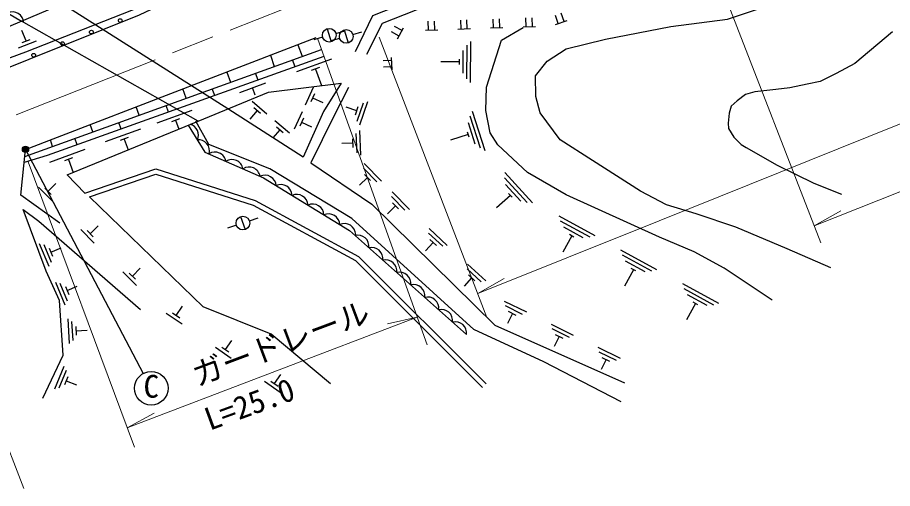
# Model space of a CAD drawing. Units: millimetres at full size, sheet at 1:1000; details may follow other scales. Extents: x 40000 to 680000, y 20000 to 380000.
# Drawn here: x 200731 to 271105, y 244485 to 282333 of the extents above; entities that cross this region are included whole.
import ezdxf
from ezdxf.enums import TextEntityAlignment as Align

# ---------------------------------------------------------------- set-up
doc = ezdxf.new("R2010")
doc.units = ezdxf.units.MM
doc.header["$LTSCALE"] = 1000
doc.linetypes.add('CHAIN', pattern=[18.5, 12, -1.5, 3.5, -1.5])
for name, color, linetype, lineweight in [('M-BGD', 7, 'Continuous', 25), ('M-BGD-EXST', 7, 'Continuous', 25), ('M-BMK', 2, 'CHAIN', 13), ('M-STR-HTXT', 7, 'Continuous', 13)]:
    doc.layers.add(name, color=color, linetype=linetype, lineweight=lineweight)
doc.styles.add('ＭＳ ゴシック', font='')
doc.styles.get('ＭＳ ゴシック').set_extended_font_data('MS Gothic')

msp = doc.modelspace()

# ---------------------------------------------------------------- hatches: boundary and pattern name
at = {"layer": 'M-BGD-EXST'}
msp.add_hatch(color=256, dxfattribs=at).paths.add_polyline_path([(201593, 271853, -1), (201154, 271614, -0.41421), (201254, 271953, -0.41421)])

# ---------------------------------------------------------------- linework, layer by layer
at = {"layer": 'M-BGD'}
for p, q in [((217647, 274985), (204323, 283435)), ((239024, 281506), (239000, 282206)), ((239523, 281523), (239500, 282222)), ((241640, 281594), (241617, 282294)), ((242140, 281611), (242116, 282311)), ((244226, 281843), (243989, 282502)), ((244696, 282013), (244460, 282671)), ((215256, 274006), (201040, 282043)), ((231662, 281277), (231045, 281609)), ((233790, 281329), (233767, 282029)), ((234290, 281346), (234266, 282046)), ((236407, 281418), (236383, 282117)), ((236907, 281435), (236883, 282134)), ((238774, 281498), (239773, 281531)), ((241390, 281586), (242390, 281620)), ((243991, 281759), (244932, 282097)), ((201419, 280449), (201092, 281280)), ((225647, 281432), (225955, 280376)), ((226329, 281058), (227049, 281268)), ((227014, 281341), (227323, 280285)), ((227696, 280967), (228416, 281178)), ((231424, 280837), (230808, 281169)), ((231306, 280617), (231780, 281497)), ((233540, 281321), (234540, 281355)), ((236157, 281409), (237156, 281443)), ((200810, 279887), (202248, 280452)), ((201093, 280321), (201745, 280577)), ((223290, 280151), (223628, 279214)), ((225273, 280750), (224553, 280539)), ((226641, 280659), (225921, 280449)), ((236871, 277417), (236890, 280117)), ((237169, 277115), (237192, 280415)), ((201318, 271177), (225168, 279769)), ((236574, 277869), (236587, 279669)), ((221066, 279297), (221387, 278407)), ((223051, 278367), (222847, 278933)), ((225996, 278988), (223179, 277957)), ((230830, 278880), (230131, 278843)), ((230870, 278131), (230817, 279130)), ((236280, 278771), (234780, 278782)), ((236279, 278561), (236282, 278981)), ((225019, 278311), (224362, 278070)), ((224691, 278191), (225175, 276866)), ((230856, 278381), (230157, 278344)), ((217571, 277954), (217865, 277138)), ((220083, 277306), (219882, 277864)), ((214299, 275853), (214016, 276589)), ((216590, 276057), (216392, 276607)), ((220686, 277046), (218573, 276273)), ((219629, 276659), (219822, 276131)), ((224510, 276696), (223868, 275292)), ((224607, 276188), (224316, 275551)), ((212877, 274731), (212683, 275271)), ((220787, 274578), (219612, 275579)), ((224462, 275869), (225275, 275498)), ((227911, 274508), (228135, 275171)), ((228061, 274012), (228555, 275475)), ((228274, 273707), (228909, 275588)), ((210529, 274495), (210276, 275153)), ((214743, 274873), (211926, 273842)), ((220005, 274850), (219426, 274170)), ((220271, 274623), (219738, 275077)), ((223624, 274757), (222982, 273353)), ((228023, 274840), (227177, 275126)), ((238350, 271632), (237335, 274772)), ((209070, 273370), (208879, 273900)), ((213766, 274196), (213109, 273956)), ((213438, 274076), (213697, 273366)), ((222605, 273030), (221429, 274031)), ((223721, 274248), (223430, 273612)), ((223576, 273930), (224388, 273559)), ((237548, 272162), (236995, 273874)), ((237972, 271826), (237142, 274395)), ((206794, 273149), (206571, 273729)), ((210611, 273362), (207794, 272331)), ((221823, 273302), (221271, 272655)), ((222089, 273076), (221556, 273529)), ((228350, 271262), (228272, 273246)), ((237051, 272726), (236922, 273126)), ((203543, 271978), (203392, 272508)), ((205527, 272103), (205339, 272625)), ((209634, 272685), (208977, 272445)), ((209305, 272565), (209623, 271696)), ((227725, 271881), (227698, 272580)), ((228042, 271471), (227981, 273014)), ((236986, 272926), (235559, 272465)), ((206135, 271725), (203317, 270695)), ((227712, 272231), (226819, 272196)), ((205157, 271048), (204500, 270808)), ((204829, 270928), (205209, 269887)), ((230004, 269193), (228609, 270606)), ((229636, 269140), (228551, 270239)), ((229126, 269229), (228634, 269727)), ((242151, 267436), (239920, 269867)), ((203187, 268371), (203820, 269001)), ((228880, 269478), (228244, 268851)), ((241728, 267454), (239901, 269443)), ((241202, 267583), (239985, 268908)), ((202430, 268707), (203519, 267612)), ((202940, 268619), (203434, 268123)), ((232256, 266912), (230861, 268325)), ((240515, 267888), (240231, 268197)), ((231888, 266858), (230803, 267957)), ((231378, 266948), (230886, 267446)), ((240373, 268043), (239268, 267028)), ((231132, 267197), (230496, 266569)), ((218679, 266336), (219033, 265294)), ((219377, 265991), (220087, 266232)), ((247183, 264787), (244288, 266371)), ((206578, 264962), (207212, 265592)), ((218335, 265638), (217625, 265397)), ((235299, 264020), (233839, 265366)), ((246776, 264668), (244407, 265964)), ((246237, 264621), (244658, 265485)), ((205821, 265298), (206910, 264203)), ((206332, 265210), (206825, 264714)), ((234934, 263949), (233798, 264996)), ((245304, 264790), (244584, 263474)), ((245488, 264689), (245119, 264890)), ((202477, 264171), (203244, 262340)), ((202839, 264083), (203436, 262659)), ((234163, 264252), (233557, 263595)), ((234420, 264015), (233905, 264489)), ((203279, 263810), (203549, 263165)), ((203414, 263487), (204238, 263833)), ((252158, 262066), (249263, 263650)), ((251751, 261947), (249382, 263243)), ((238386, 261175), (236926, 262520)), ((251212, 261900), (249633, 262764)), ((209213, 261889), (210302, 260794)), ((209723, 261801), (210217, 261305)), ((209970, 261553), (210603, 262183)), ((238021, 261104), (236885, 262150)), ((250278, 262068), (249559, 260752)), ((250463, 261968), (250094, 262169)), ((237250, 261406), (236644, 260749)), ((237507, 261169), (236992, 261644)), ((203776, 261073), (204543, 259242)), ((204138, 260986), (204735, 259562)), ((204578, 260713), (204848, 260067)), ((204713, 260390), (205537, 260736)), ((257133, 259345), (254238, 260929)), ((256726, 259226), (254357, 260521)), ((256187, 259178), (254608, 260042)), ((213498, 258392), (214007, 259127)), ((241690, 258645), (239908, 259521)), ((241360, 258473), (239974, 259155)), ((255253, 259347), (254533, 258031)), ((255438, 259246), (255069, 259448)), ((212692, 258585), (213962, 257706)), ((213210, 258592), (213786, 258193)), ((240534, 258545), (240140, 257743)), ((240848, 258390), (240220, 258699)), ((204771, 258107), (204892, 256125)), ((205084, 257905), (205178, 256364)), ((245457, 256792), (243676, 257668)), ((205409, 257502), (205452, 256803)), ((205431, 257153), (206323, 257207)), ((245127, 256620), (243741, 257302)), ((217450, 255653), (217959, 256388)), ((244302, 256692), (243907, 255890)), ((244616, 256537), (243988, 256846)), ((216645, 255847), (217914, 254967)), ((217163, 255853), (217738, 255454)), ((249225, 254939), (247443, 255815)), ((248894, 254767), (247509, 255448)), ((248069, 254838), (247675, 254036)), ((248383, 254684), (247755, 254993)), ((204462, 254291), (203703, 252457)), ((204655, 253973), (204064, 252546)), ((204771, 253468), (204503, 252821)), ((221403, 252914), (221912, 253649)), ((204637, 253145), (205463, 252803)), ((220597, 253108), (221867, 252228)), ((221115, 253114), (221691, 252715))]:
    msp.add_line(p, q, dxfattribs=at)
for points in [[(176733, 268524), (195758, 276632), (210542, 282548), (211502, 282996), (227335, 288688), (241383, 294238), (254880, 299413), (255324, 299734), (267736, 304582), (280003, 309213), (288808, 312519), (300250, 317070), (306843, 320866)], [(227918, 279599), (229310, 282495), (290104, 306435), (291372, 306537), (307992, 312120), (311320, 312943), (313702, 313235), (316611, 313448), (320277, 313197), (329878, 310621), (337291, 307503), (349409, 302408), (357585, 296125), (364279, 293103), (371028, 291050), (385646, 289121), (396490, 287364), (407777, 285185)], [(320934, 312760), (318670, 312990), (313162, 312832), (310481, 312360), (308368, 311810), (291529, 306288), (289918, 305535), (266759, 296313), (256375, 292249), (230052, 281850), (228791, 279369)], [(254397, 299780), (253254, 301122), (226858, 293208), (217303, 290420), (214696, 287835), (198776, 281082), (191820, 279170), (175502, 274557), (160443, 270414)], [(161651, 263837), (175529, 268880), (194910, 277191), (201394, 279578), (212318, 283892), (225457, 288477), (241190, 294802), (254397, 299780)], [(266149, 262221), (262633, 263736), (258516, 265487), (255325, 266563), (252918, 267272), (250828, 268375), (246978, 270846), (244371, 272490), (242776, 274684), (242421, 275994), (242395, 277647), (243322, 278835), (244864, 279805), (248019, 280594), (253279, 281609), (257847, 282198), (260743, 283170), (265126, 285881), (267525, 287663), (270653, 290768), (275279, 292955)], [(175266, 274492), (181075, 277624), (192567, 283193), (196071, 284987), (201040, 282043)], [(261437, 259617), (257570, 262194), (255144, 263507), (252363, 264669), (244871, 268085), (241762, 269879), (239365, 272104), (238756, 273056), (238390, 274873), (238445, 276742), (239662, 280519), (241412, 281532)], [(271114, 281174), (268070, 278628), (266586, 277822), (265295, 277202), (264242, 276973), (262841, 276670), (261722, 276556), (260023, 276360), (259270, 276138), (258617, 275632), (258118, 275216), (257963, 274652), (257881, 273834), (257906, 273425), (258343, 272710), (258927, 272136), (259335, 271874), (261842, 270477), (264780, 269015), (267012, 268141)], [(204131, 265805), (201010, 268046), (201373, 271733), (224763, 280717)], [(225373, 279197), (203122, 271244), (201270, 270687)], [(206140, 268212), (204717, 269685), (215256, 274006), (220924, 276328), (226753, 277065), (225342, 274777), (223693, 271097), (217647, 274985)], [(227355, 276708), (226144, 274356), (224332, 270643), (229228, 267334), (239130, 257598), (249562, 252969)], [(249290, 251458), (243057, 254675), (237443, 257272), (227613, 266181), (221034, 270176), (216132, 272130), (215067, 274008)], [(214469, 273683), (215806, 271517), (220512, 269453), (227434, 265209), (236846, 256856)], [(206140, 268212), (211865, 270175), (219843, 267615), (228159, 263124), (238414, 252886)], [(225899, 252905), (221136, 256897), (215662, 259084), (206515, 267918), (211869, 269754), (219686, 267245), (227917, 262800), (238131, 252603)], [(202767, 251751), (204409, 255207), (204109, 259583), (203027, 261958), (201189, 266895), (202435, 265974), (210620, 258876)]]:
    msp.add_lwpolyline(points, dxfattribs=at)
for centre, radius in [((208994, 282090), 150), ((206673, 281161), 150), ((225801, 280904), 550), ((227168, 280813), 550), ((204352, 280232), 150), ((202030, 279303), 150), ((218856, 265815), 550)]:
    msp.add_circle(centre, radius, dxfattribs=at)
for centre, start, end in [((200331, 281878), 3.20652, 115.49647), ((214376, 272876), 335.55325, 74.26371), ((215281, 271603), 346.27839, 95.28061), ((216605, 270618), 10.17136, 122.46131), ((217978, 270015), 10.17136, 122.46131), ((219352, 269413), 10.17136, 122.46131), ((220638, 268761), 3.80237, 116.09231), ((221915, 268003), 2.34164, 114.63159), ((223194, 267219), 2.34164, 114.63159), ((224472, 266435), 2.34164, 114.63159), ((225751, 265651), 2.34164, 114.63159), ((227030, 264867), 2.34164, 114.63159), ((228098, 263947), 352.26483, 104.55478), ((229220, 262951), 352.26483, 104.55478), ((230342, 261956), 352.26483, 104.55478), ((231464, 260960), 352.26483, 104.55478), ((232586, 259964), 352.26483, 104.55478), ((233708, 258969), 352.26483, 104.55478), ((234829, 257973), 352.26483, 104.55478), ((235951, 256977), 352.26483, 104.55478)]:
    msp.add_arc(centre, 903, start, end, dxfattribs=at)
at = {"layer": 'M-BGD-EXST'}
msp.add_line((201373, 271733), (210836, 253724), dxfattribs=at)
for centre, radius in [((201373, 271733), 250), ((211487, 252541), 1350)]:
    msp.add_circle(centre, radius, dxfattribs=at)
at = {"layer": 'M-BMK'}
msp.add_lwpolyline([(149476, 259467), (154008, 259343), (157172, 259489), (162378, 260260), (166622, 261468), (200634, 274516), (236812, 288841), (260238, 298068), (283569, 307268), (297137, 312520), (303071, 314795), (308863, 316147), (315217, 316482), (320136, 316049), (325788, 314803), (330120, 313117), (354009, 303759)], dxfattribs=at)
at = {"layer": 'M-STR-HTXT'}
for p, q in [((255257, 290169), (265334, 264221)), ((233688, 256016), (224873, 280590)), ((238488, 258226), (229826, 280767)), ((210141, 247804), (201591, 270736)), ((264805, 265584), (266939, 266799)), ((192800, 266241), (201245, 244485)), ((237748, 260150), (239878, 261371)), ((209564, 249351), (232882, 258264)), ((232882, 258264), (230489, 257715)), ((209564, 249351), (211713, 250538))]:
    msp.add_line(p, q, dxfattribs=at)
for points in [[(489602, 244612), (445312, 253436), (426112, 257330), (398451, 262792), (389619, 264739), (378844, 267494), (370683, 270097), (362178, 273004), (349317, 277993), (339298, 281898), (329979, 285617), (324796, 287159), (320581, 287952), (317068, 288217), (313398, 288171), (308282, 287582), (303050, 286249), (297492, 284091), (278789, 276633), (252339, 265997), (237748, 260150)], [(264805, 265584), (292630, 276624), (302245, 280430), (306107, 281372), (310992, 282097), (314972, 282224), (319237, 282004), (322871, 281341), (327600, 279999)]]:
    msp.add_lwpolyline(points, dxfattribs=at)

# ---------------------------------------------------------------- texts
at = {"layer": 'M-BGD-EXST', "style": 'ＭＳ ゴシック'}
msp.add_text('C', height=1833, rotation=358.508, dxfattribs=at).set_placement((210831, 251249), align=Align.BOTTOM_LEFT)
at = {"layer": 'M-STR-HTXT', "style": 'ＭＳ ゴシック'}
for s, rotation, p in [('ガードレール', 20.556, (215392, 252158)), ('L=25.0', 20.087, (216374, 248603))]:
    msp.add_text(s, height=1833, rotation=rotation, dxfattribs=at).set_placement(p, align=Align.BOTTOM_LEFT)

doc.saveas('drawing.dxf')
